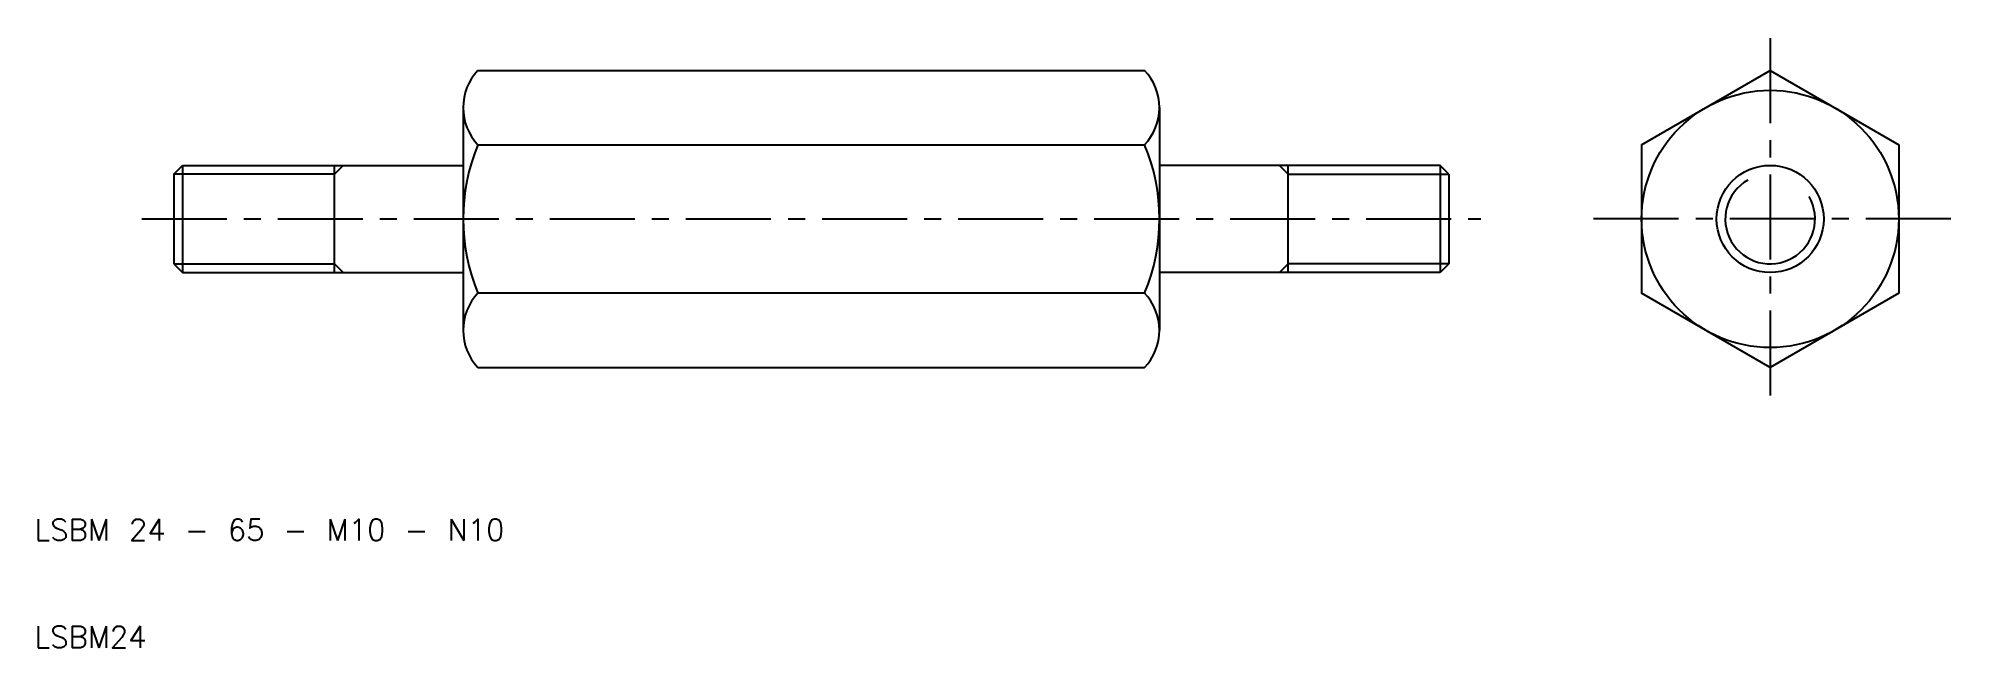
# Model space of a CAD drawing. Extents: x 10 to 189, y 10 to 67.
import ezdxf

# ---------------------------------------------------------------- set-up
doc = ezdxf.new("R2010")
doc.units = 0
doc.header["$LTSCALE"] = 0.25
doc.linetypes.add('CENTER', pattern=[50.8, 31.75, -6.35, 6.35, -6.35])
doc.layers.get('0').update_dxf_attribs({"linetype": 'CONTINUOUS'})
doc.layers.add('CENTER', color=1, linetype='CENTER')
doc.styles.get("Standard").update_dxf_attribs({"font": 'txt.shx', "bigfont": 'extfont.shx'})

msp = doc.modelspace()

# ---------------------------------------------------------------- linework, layer by layer
for p, q in [((51.38, 63.85), (113.61, 63.85)), ((160, 56.93), (172, 63.86)), ((172, 63.86), (184, 56.93)), ((50, 60.39), (50, 55)), ((115, 60.39), (115, 55)), ((51.38, 56.93), (113.61, 56.93)), ((160, 56.93), (160, 43.07)), ((184, 56.93), (184, 43.07)), ((23, 54.19), (23.81, 55)), ((23, 54.19), (23, 45.81)), ((23.81, 55), (50, 55)), ((23.81, 55), (23.81, 45)), ((38, 45), (38, 55)), ((50, 55), (50, 45)), ((141.19, 55), (115, 55)), ((115, 55), (115, 45)), ((127, 45), (127, 55)), ((141.19, 55), (141.19, 45)), ((142, 54.19), (141.19, 55)), ((142, 54.19), (142, 45.81)), ((23, 45.81), (23.81, 45)), ((23.81, 45), (50, 45)), ((50, 45), (50, 39.61)), ((141.19, 45), (115, 45)), ((115, 45), (115, 39.61)), ((142, 45.81), (141.19, 45)), ((113.61, 43.07), (51.38, 43.07)), ((172, 36.14), (160, 43.07)), ((184, 43.07), (172, 36.14)), ((51.38, 36.15), (113.61, 36.15))]:
    msp.add_line(p, q)
at = {"color": 3}
for p, q in [((38, 54.19), (23, 54.19)), ((38, 54.19), (38.81, 55)), ((127, 54.19), (126.19, 55)), ((127, 54.19), (142, 54.19)), ((23, 45.81), (38, 45.81)), ((38, 45.81), (38.81, 45)), ((127, 45.81), (126.19, 45)), ((142, 45.81), (127, 45.81))]:
    msp.add_line(p, q, dxfattribs=at)
for radius in [12, 5]:
    msp.add_circle((172, 50), radius)
for centre, radius, start, end in [((55.02, 60.39), 5.02, 136.3789, 180), ((109.98, 60.39), 5.02, 0, 43.6211), ((55.02, 60.39), 5.02, 180, 223.6211), ((109.98, 60.39), 5.02, 316.3789, 0), ((68.02, 50), 18.02, 157.3903, 202.6097), ((96.98, 50), 18.02, 337.3903, 22.6097), ((55.02, 39.61), 5.02, 136.3789, 180), ((109.98, 39.61), 5.02, 0, 43.6211), ((55.02, 39.61), 5.02, 180, 223.6211), ((109.98, 39.61), 5.02, 316.3789, 0)]:
    msp.add_arc(centre, radius, start, end)
msp.add_arc((172, 50), 4.19, 120, 30, dxfattribs=at)
at = {"layer": 'CENTER', "color": 1, "linetype": 'CENTER'}
for p, q in [((172, 66.86), (172, 33.14)), ((20, 50), (145, 50)), ((188.86, 50), (155.14, 50))]:
    msp.add_line(p, q, dxfattribs=at)

# ---------------------------------------------------------------- texts
for s, p in [('LSBM 24 - 65 - M10 - N10', (10, 20)), ('LSBM24', (10, 10))]:
    msp.add_text(s, height=2).set_placement(p)

doc.saveas('drawing.dxf')
